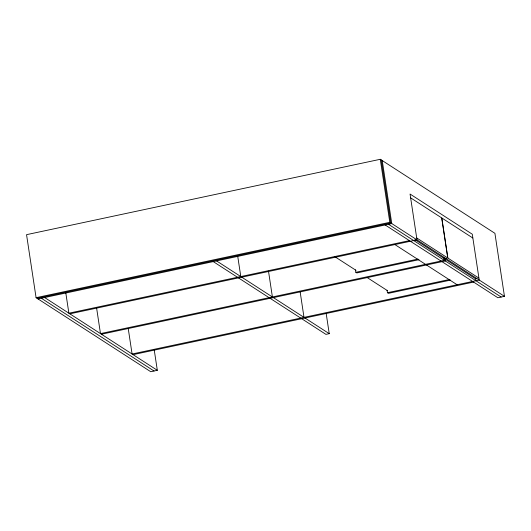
<?xml version="1.0" encoding="UTF-8"?>
<svg xmlns="http://www.w3.org/2000/svg" width="531" height="531" viewBox="0 0 531 531"><rect width="100%" height="100%" fill="white"/><g stroke="black" fill="none" stroke-linecap="round" stroke-linejoin="round"><path stroke-width="0.8" d="M385.174 224.971L497.866 297.738L504.45 296.331L494.919 233.321L380.269 159.293L26.55 234.669L36.081 297.679L150.731 371.707L157.315 370.306L154.222 349.843M36.081 297.679L389.8 222.303L504.45 296.331M37.064 298.309L390.783 222.94L381.251 159.924M38.04 298.946L391.765 223.571L382.234 160.561M409.428 240.629L68.877 313.197L65.791 292.807M69.853 313.834L416.994 239.859L410.058 194.034L472.291 234.217L479.221 280.043L132.086 354.011L128.263 328.729M355.465 269.848L355.836 272.303L418.023 259.055M419.005 259.686L356.819 272.941L355.836 272.303M446.445 258.285L444.467 258.71L414.897 239.614M446.558 258.358L444.58 258.783L475.53 278.762L476.845 278.483M101.461 334.238L445.303 260.973L444.932 258.524M387.072 290.258L387.438 292.714L449.624 279.459M450.607 280.096L388.42 293.344L387.438 292.714M133.069 354.648L473.619 282.08M326.153 313.277L329.233 333.667L325.941 334.371L213.256 261.61M410.748 197.924L441.699 217.909L447.759 258.006L416.815 238.021M472.756 237.961L441.812 217.982L447.872 258.079L478.823 278.058M388.473 224.274L501.158 297.035M394.885 244.572L457.111 284.755M334.63 256.546L356.049 270.372M366.928 277.401L387.657 290.782M216.548 260.907L329.233 333.667M44.624 297.539L157.315 370.306M41.332 298.243L154.023 371.003M475.557 278.29L475.929 280.746M443.956 257.887L444.321 260.336L100.478 333.607L96.529 307.502M380.269 159.293L389.8 222.303M300.095 291.499L304.004 317.379M268.487 271.089L272.403 296.968M237.735 256.347L240.795 276.565"/></g></svg>
